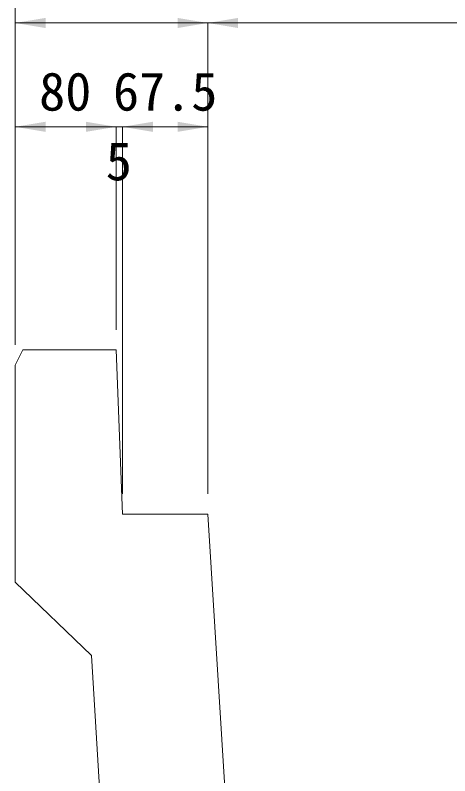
# Model space of a CAD drawing. Units: millimetres at full size; some dimension numbers follow another scale. Extents: x 47228 to 87734, y -20408 to -2620.
# Drawn here: x 78521 to 78865, y -15424 to -14821 of the extents above; entities that cross this region are included whole.
import ezdxf
from ezdxf.enums import TextEntityAlignment as Align

# ---------------------------------------------------------------- set-up
doc = ezdxf.new("R2010")
doc.units = ezdxf.units.MM
doc.header["$LTSCALE"] = 40
doc.layers.add('寸法線', color=7, linetype='Continuous', lineweight=9)
doc.layers.add('本体', color=2, linetype='Continuous', lineweight=13)
doc.styles.add('ＭＳ ゴシック', font='')
doc.styles.get('ＭＳ ゴシック').set_extended_font_data('MS Gothic')

# ---------------------------------------------------------------- blocks, each defined once
blk = doc.blocks.new('filled_arrow')
at = {"color": 0, "linetype": 'Continuous', "lineweight": -2}
blk.add_solid([(7.5, 1.25), (0, 0), (7.5, -1.25)], dxfattribs=at)

msp = doc.modelspace()

# ---------------------------------------------------------------- linework, layer by layer
at = {"layer": '寸法線'}
for p, q in [((78521.3, -15082.6), (78521.3, -14756.96)), ((78521.3, -14827.59), (78673.8, -14827.59)), ((78521.3, -15082.6), (78521.3, -14827.59)), ((78673.8, -14827.59), (79073.8, -14827.59)), ((78673.8, -15200.6), (78673.8, -14827.59)), ((78673.8, -15200.6), (78673.8, -14827.59)), ((78521.3, -14909.83), (78601.3, -14909.83)), ((78521.3, -15082.6), (78521.3, -14909.83)), ((78553.3, -14909.83), (78654.3, -14909.83)), ((78601.3, -15070.6), (78601.3, -14909.83)), ((78601.3, -15070.6), (78601.3, -14909.83)), ((78606.3, -15200.6), (78606.3, -14909.83)), ((78606.3, -14909.83), (78673.8, -14909.83)), ((78606.3, -15200.6), (78606.3, -14909.83)), ((78673.8, -15200.6), (78673.8, -14909.83))]:
    msp.add_line(p, q, dxfattribs=at)
at = {"layer": '本体'}
for p, q in [((78521.3, -15098.6), (78527.3, -15086.6)), ((78527.3, -15086.6), (78601.3, -15086.6)), ((78601.3, -15086.6), (78606.3, -15216.6)), ((78521.3, -15098.6), (78521.3, -15270.6)), ((78606.3, -15216.6), (78673.8, -15216.6)), ((78673.8, -15216.6), (78694.7, -15550.97)), ((78521.3, -15270.6), (78581.8, -15328.6)), ((78581.8, -15328.6), (78601.94, -15669.74))]:
    msp.add_line(p, q, dxfattribs=at)

# ---------------------------------------------------------------- block references
at = {"layer": '寸法線', "xscale": 3.2, "yscale": 3.2}
for p in [(78521.3, -14827.59), (78673.8, -14827.59), (78521.3, -14909.83), (78606.3, -14909.83), (78606.3, -14909.83)]:
    msp.add_blockref('filled_arrow', p, dxfattribs=at)
at = {"layer": '寸法線', "xscale": 3.2, "yscale": 3.2, "rotation": 180}
for p in [(78673.8, -14827.59), (78601.3, -14909.83), (78601.3, -14909.83), (78673.8, -14909.83)]:
    msp.add_blockref('filled_arrow', p, dxfattribs=at)

# ---------------------------------------------------------------- texts
at = {"layer": '寸法線', "style": 'ＭＳ ゴシック'}
for s, p in [('80', (78560.9, -14881.83)), ('67.5', (78640.05, -14881.83)), ('5', (78603.34, -14937.04))]:
    msp.add_text(s, height=30.38, dxfattribs=at).set_placement(p, align=Align.MIDDLE_CENTER)

doc.saveas('drawing.dxf')
